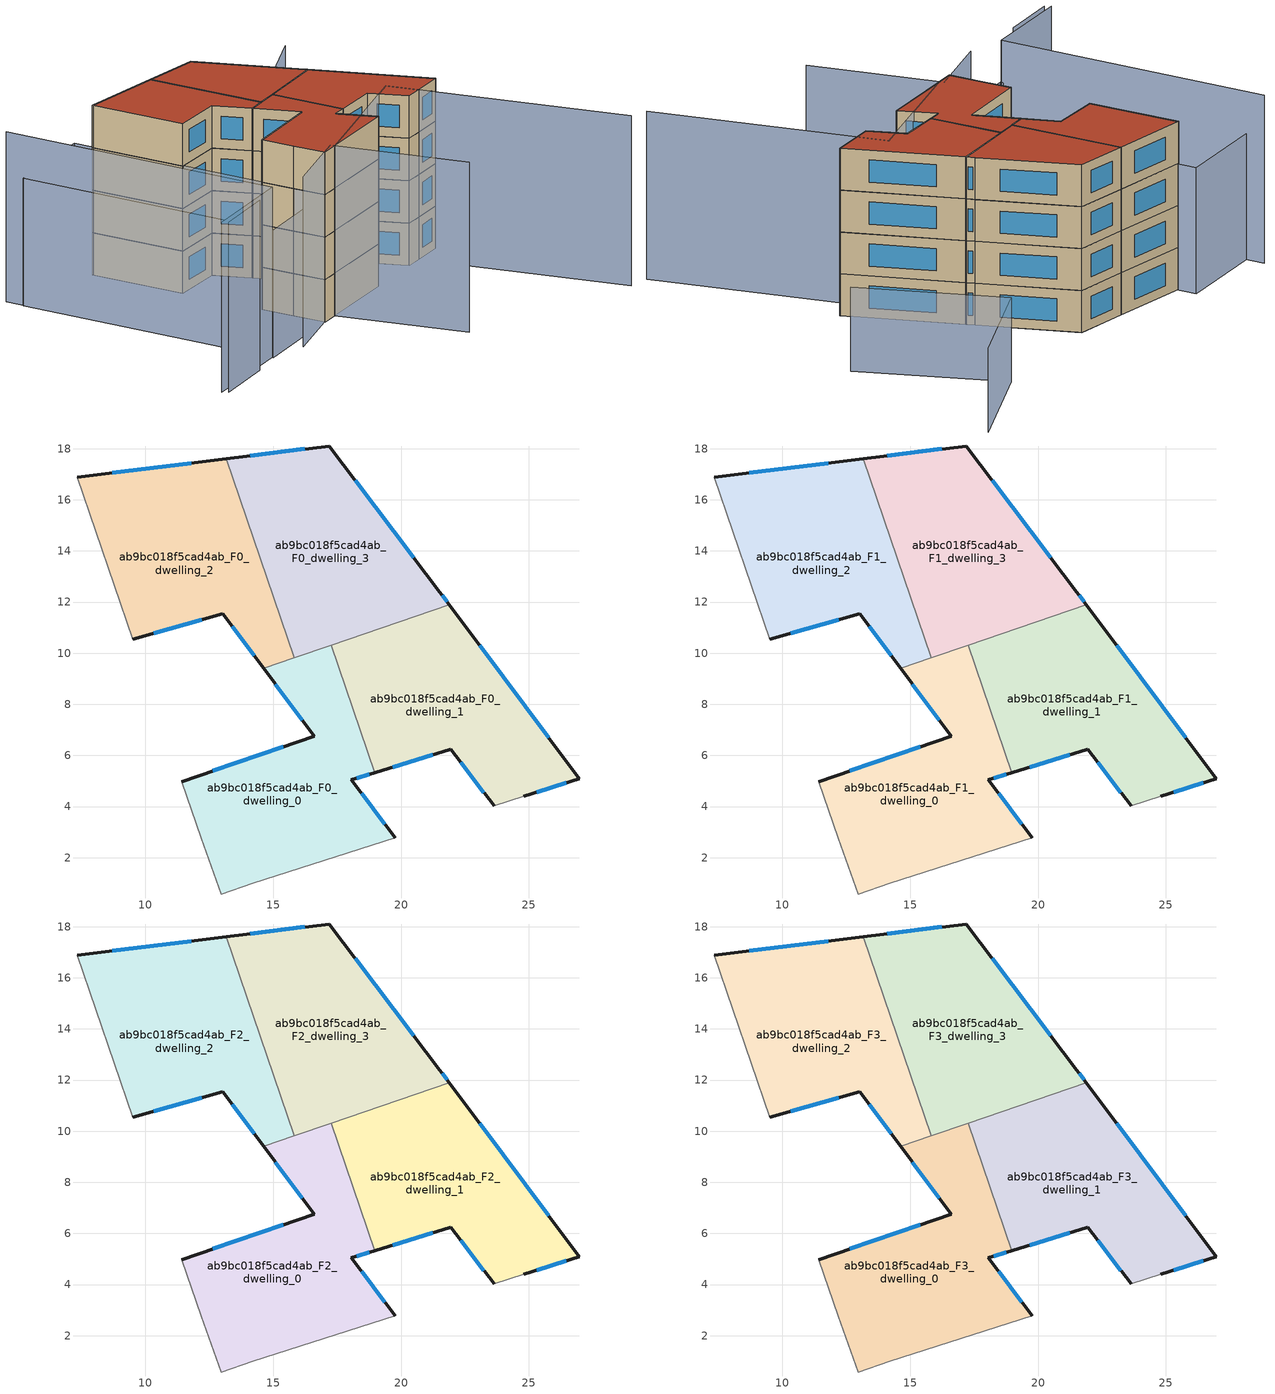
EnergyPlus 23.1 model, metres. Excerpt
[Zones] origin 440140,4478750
ab9bc018f5cad4ab_F0_dwelling_0
 floor ground (EU_floor_Construction): 19.77,2.79 18.05,5.04 18.98,5.33 17.27,10.32 14.62,9.41 16.6,6.76 11.41,4.98 12.19,2.76 12.97,0.58 14.2,0.99 z0
 wall outside (EU_wall_Construction): 11.41,4.98 16.6,6.76 14.62,9.41 / 18.98,5.33 18.05,5.04 19.77,2.79 z0:3
 wall adiabatic (EU_wall_Construction): 19.77,2.79 14.2,0.99 12.97,0.58 12.19,2.76 11.41,4.98 z0:3
 wall to ab9bc018f5cad4ab_F0_dwelling_1 (EU_wall_Construction): 17.27,10.32 18.98,5.33 z0:3
 wall to ab9bc018f5cad4ab_F0_dwelling_3 (EU_wall_Construction): 15.82,9.82 17.27,10.32 z0:3
 wall to ab9bc018f5cad4ab_F0_dwelling_2 (EU_wall_Construction): 14.62,9.41 15.82,9.82 z0:3
 window (EU_Window_Construction): 12.63,5.39 15.39,6.34 / 16.14,7.38 15.09,8.79 / 18.76,5.26 18.27,5.11 / 18.46,4.52 19.37,3.32 z0.7:2.3
ab9bc018f5cad4ab_F0_dwelling_1
 floor ground (EU_floor_Construction): 26.98,5.1 21.89,11.9 17.27,10.32 18.98,5.33 21.94,6.25 23.64,4.02 24.81,4.4 z0
 wall outside (EU_wall_Construction): 21.89,11.9 26.98,5.1 24.81,4.4 / 23.64,4.02 21.94,6.25 18.98,5.33 z0:3
 wall adiabatic (EU_wall_Construction): 24.81,4.4 23.64,4.02 z0:3
 wall to ab9bc018f5cad4ab_F0_dwelling_3 (EU_wall_Construction): 17.27,10.32 21.89,11.9 z0:3
 window (EU_Window_Construction): 21.25,6.03 19.67,5.55 / 23.08,10.31 25.78,6.69 / 26.47,4.93 25.32,4.57 / 23.24,4.54 22.34,5.73 z0.7:2.3
ab9bc018f5cad4ab_F0_dwelling_2
 floor ground (EU_floor_Construction): 15.83,9.82 13.16,17.61 7.33,16.89 9.5,10.55 13.03,11.55 14.62,9.41 z0
 wall outside (EU_wall_Construction): 7.33,16.89 13.16,17.61 / 14.62,9.41 13.03,11.55 9.5,10.55 z0:3
 wall adiabatic (EU_wall_Construction): 9.5,10.55 7.33,16.89 z0:3
 wall to ab9bc018f5cad4ab_F0_dwelling_3 (EU_wall_Construction): 13.16,17.61 15.83,9.82 z0:3
 window (EU_Window_Construction): 8.69,17.06 11.79,17.44 / 14.25,9.91 13.4,11.05 / 12.2,11.31 10.33,10.79 z0.7:2.3
ab9bc018f5cad4ab_F0_dwelling_3
 floor ground (EU_floor_Construction): 21.89,11.9 21.52,12.39 17.18,18.11 13.16,17.61 15.83,9.82 z0
 wall outside (EU_wall_Construction): 13.16,17.61 17.18,18.11 21.52,12.39 21.89,11.9 z0:3
 window (EU_Window_Construction): 14.1,17.72 16.24,17.99 / 18.2,16.77 20.51,13.73 / 21.61,12.27 21.8,12.01 z0.7:2.3
ab9bc018f5cad4ab_F1_dwelling_0
 floor to ab9bc018f5cad4ab_F0_dwelling_0 (EU_floor_Construction): 19.77,2.79 18.05,5.04 18.98,5.33 17.27,10.32 14.62,9.41 16.6,6.76 11.41,4.98 12.19,2.76 12.97,0.58 14.2,0.99 z3
 wall outside (EU_wall_Construction): 11.41,4.98 16.6,6.76 14.62,9.41 / 18.98,5.33 18.05,5.04 19.77,2.79 z3:6
 wall adiabatic (EU_wall_Construction): 19.77,2.79 14.2,0.99 12.97,0.58 12.19,2.76 11.41,4.98 z3:6
 wall to ab9bc018f5cad4ab_F1_dwelling_1 (EU_wall_Construction): 17.27,10.32 18.98,5.33 z3:6
 wall to ab9bc018f5cad4ab_F1_dwelling_3 (EU_wall_Construction): 15.82,9.82 17.27,10.32 z3:6
 wall to ab9bc018f5cad4ab_F1_dwelling_2 (EU_wall_Construction): 14.62,9.41 15.82,9.82 z3:6
 window (EU_Window_Construction): 12.63,5.39 15.39,6.34 / 16.14,7.38 15.09,8.79 / 18.76,5.26 18.27,5.11 / 18.46,4.52 19.37,3.32 z3.7:5.3
ab9bc018f5cad4ab_F1_dwelling_1
 floor to ab9bc018f5cad4ab_F0_dwelling_1 (EU_floor_Construction): 26.98,5.1 21.89,11.9 17.27,10.32 18.98,5.33 21.94,6.25 23.64,4.02 24.81,4.4 z3
 wall outside (EU_wall_Construction): 21.89,11.9 26.98,5.1 24.81,4.4 / 23.64,4.02 21.94,6.25 18.98,5.33 z3:6
 wall adiabatic (EU_wall_Construction): 24.81,4.4 23.64,4.02 z3:6
 wall to ab9bc018f5cad4ab_F1_dwelling_3 (EU_wall_Construction): 17.27,10.32 21.89,11.9 z3:6
 window (EU_Window_Construction): 21.25,6.03 19.67,5.55 / 23.08,10.31 25.78,6.69 / 26.47,4.93 25.32,4.57 / 23.24,4.54 22.34,5.73 z3.7:5.3
ab9bc018f5cad4ab_F1_dwelling_2
 floor to ab9bc018f5cad4ab_F0_dwelling_2 (EU_floor_Construction): 15.83,9.82 13.16,17.61 7.33,16.89 9.5,10.55 13.03,11.55 14.62,9.41 z3
 wall outside (EU_wall_Construction): 7.33,16.89 13.16,17.61 / 14.62,9.41 13.03,11.55 9.5,10.55 z3:6
 wall adiabatic (EU_wall_Construction): 9.5,10.55 7.33,16.89 z3:6
 wall to ab9bc018f5cad4ab_F1_dwelling_3 (EU_wall_Construction): 13.16,17.61 15.83,9.82 z3:6
 window (EU_Window_Construction): 8.69,17.06 11.79,17.44 / 14.25,9.91 13.4,11.05 / 12.2,11.31 10.33,10.79 z3.7:5.3
ab9bc018f5cad4ab_F1_dwelling_3
 floor to ab9bc018f5cad4ab_F0_dwelling_3 (EU_floor_Construction): 21.89,11.9 21.52,12.39 17.18,18.11 13.16,17.61 15.83,9.82 z3
 wall outside (EU_wall_Construction): 13.16,17.61 17.18,18.11 21.52,12.39 21.89,11.9 z3:6
 window (EU_Window_Construction): 14.1,17.72 16.24,17.99 / 18.2,16.77 20.51,13.73 / 21.61,12.27 21.8,12.01 z3.7:5.3
ab9bc018f5cad4ab_F2_dwelling_0
 floor to ab9bc018f5cad4ab_F1_dwelling_0 (EU_floor_Construction): 19.77,2.79 18.05,5.04 18.98,5.33 17.27,10.32 14.62,9.41 16.6,6.76 11.41,4.98 12.19,2.76 12.97,0.58 14.2,0.99 z6
 wall outside (EU_wall_Construction): 11.41,4.98 16.6,6.76 14.62,9.41 / 18.98,5.33 18.05,5.04 19.77,2.79 z6:9
 wall adiabatic (EU_wall_Construction): 19.77,2.79 14.2,0.99 12.97,0.58 12.19,2.76 11.41,4.98 z6:9
 wall to ab9bc018f5cad4ab_F2_dwelling_1 (EU_wall_Construction): 17.27,10.32 18.98,5.33 z6:9
 wall to ab9bc018f5cad4ab_F2_dwelling_3 (EU_wall_Construction): 15.82,9.82 17.27,10.32 z6:9
 wall to ab9bc018f5cad4ab_F2_dwelling_2 (EU_wall_Construction): 14.62,9.41 15.82,9.82 z6:9
 window (EU_Window_Construction): 12.63,5.39 15.39,6.34 / 16.14,7.38 15.09,8.79 / 18.76,5.26 18.27,5.11 / 18.46,4.52 19.37,3.32 z6.7:8.3
ab9bc018f5cad4ab_F2_dwelling_1
 floor to ab9bc018f5cad4ab_F1_dwelling_1 (EU_floor_Construction): 26.98,5.1 21.89,11.9 17.27,10.32 18.98,5.33 21.94,6.25 23.64,4.02 24.81,4.4 z6
 wall outside (EU_wall_Construction): 21.89,11.9 26.98,5.1 24.81,4.4 / 23.64,4.02 21.94,6.25 18.98,5.33 z6:9
 wall adiabatic (EU_wall_Construction): 24.81,4.4 23.64,4.02 z6:9
 wall to ab9bc018f5cad4ab_F2_dwelling_3 (EU_wall_Construction): 17.27,10.32 21.89,11.9 z6:9
 window (EU_Window_Construction): 21.25,6.03 19.67,5.55 / 23.08,10.31 25.78,6.69 / 26.47,4.93 25.32,4.57 / 23.24,4.54 22.34,5.73 z6.7:8.3
ab9bc018f5cad4ab_F2_dwelling_2
 floor to ab9bc018f5cad4ab_F1_dwelling_2 (EU_floor_Construction): 15.83,9.82 13.16,17.61 7.33,16.89 9.5,10.55 13.03,11.55 14.62,9.41 z6
 wall outside (EU_wall_Construction): 7.33,16.89 13.16,17.61 / 14.62,9.41 13.03,11.55 9.5,10.55 z6:9
 wall adiabatic (EU_wall_Construction): 9.5,10.55 7.33,16.89 z6:9
 wall to ab9bc018f5cad4ab_F2_dwelling_3 (EU_wall_Construction): 13.16,17.61 15.83,9.82 z6:9
 window (EU_Window_Construction): 8.69,17.06 11.79,17.44 / 14.25,9.91 13.4,11.05 / 12.2,11.31 10.33,10.79 z6.7:8.3
ab9bc018f5cad4ab_F2_dwelling_3
 floor to ab9bc018f5cad4ab_F1_dwelling_3 (EU_floor_Construction): 21.89,11.9 21.52,12.39 17.18,18.11 13.16,17.61 15.83,9.82 z6
 wall outside (EU_wall_Construction): 13.16,17.61 17.18,18.11 21.52,12.39 21.89,11.9 z6:9
 window (EU_Window_Construction): 14.1,17.72 16.24,17.99 / 18.2,16.77 20.51,13.73 / 21.61,12.27 21.8,12.01 z6.7:8.3
ab9bc018f5cad4ab_F3_dwelling_0
 floor to ab9bc018f5cad4ab_F2_dwelling_0 (EU_floor_Construction): 19.77,2.79 18.05,5.04 18.98,5.33 17.27,10.32 14.62,9.41 16.6,6.76 11.41,4.98 12.19,2.76 12.97,0.58 14.2,0.99 z9
 wall outside (EU_wall_Construction): 11.41,4.98 16.6,6.76 14.62,9.41 / 18.98,5.33 18.05,5.04 19.77,2.79 z9:12
 wall adiabatic (EU_wall_Construction): 19.77,2.79 14.2,0.99 12.97,0.58 12.19,2.76 11.41,4.98 z9:12
 wall to ab9bc018f5cad4ab_F3_dwelling_1 (EU_wall_Construction): 17.27,10.32 18.98,5.33 z9:12
 wall to ab9bc018f5cad4ab_F3_dwelling_3 (EU_wall_Construction): 15.82,9.82 17.27,10.32 z9:12
 wall to ab9bc018f5cad4ab_F3_dwelling_2 (EU_wall_Construction): 14.62,9.41 15.82,9.82 z9:12
 window (EU_Window_Construction): 12.63,5.39 15.39,6.34 / 16.14,7.38 15.09,8.79 / 18.76,5.26 18.27,5.11 / 18.46,4.52 19.37,3.32 z9.7:11.3
 roof outside (EU_roof_Construction): 17.27,10.32 18.98,5.33 18.05,5.04 19.77,2.79 14.2,0.99 12.97,0.58 12.19,2.76 11.41,4.98 16.6,6.76 14.62,9.41 z12
ab9bc018f5cad4ab_F3_dwelling_1
 floor to ab9bc018f5cad4ab_F2_dwelling_1 (EU_floor_Construction): 26.98,5.1 21.89,11.9 17.27,10.32 18.98,5.33 21.94,6.25 23.64,4.02 24.81,4.4 z9
 wall outside (EU_wall_Construction): 21.89,11.9 26.98,5.1 24.81,4.4 / 23.64,4.02 21.94,6.25 18.98,5.33 z9:12
 wall adiabatic (EU_wall_Construction): 24.81,4.4 23.64,4.02 z9:12
 wall to ab9bc018f5cad4ab_F3_dwelling_3 (EU_wall_Construction): 17.27,10.32 21.89,11.9 z9:12
 window (EU_Window_Construction): 21.25,6.03 19.67,5.55 / 23.08,10.31 25.78,6.69 / 26.47,4.93 25.32,4.57 / 23.24,4.54 22.34,5.73 z9.7:11.3
 roof outside (EU_roof_Construction): 21.89,11.9 26.98,5.1 24.81,4.4 23.64,4.02 21.94,6.25 18.98,5.33 17.27,10.32 z12
ab9bc018f5cad4ab_F3_dwelling_2
 floor to ab9bc018f5cad4ab_F2_dwelling_2 (EU_floor_Construction): 15.83,9.82 13.16,17.61 7.33,16.89 9.5,10.55 13.03,11.55 14.62,9.41 z9
 wall outside (EU_wall_Construction): 7.33,16.89 13.16,17.61 / 14.62,9.41 13.03,11.55 9.5,10.55 z9:12
 wall adiabatic (EU_wall_Construction): 9.5,10.55 7.33,16.89 z9:12
 wall to ab9bc018f5cad4ab_F3_dwelling_3 (EU_wall_Construction): 13.16,17.61 15.83,9.82 z9:12
 window (EU_Window_Construction): 8.69,17.06 11.79,17.44 / 14.25,9.91 13.4,11.05 / 12.2,11.31 10.33,10.79 z9.7:11.3
 roof outside (EU_roof_Construction): 13.16,17.61 15.83,9.82 14.62,9.41 13.03,11.55 9.5,10.55 7.33,16.89 z12
ab9bc018f5cad4ab_F3_dwelling_3
 floor to ab9bc018f5cad4ab_F2_dwelling_3 (EU_floor_Construction): 21.89,11.9 21.52,12.39 17.18,18.11 13.16,17.61 15.83,9.82 z9
 wall outside (EU_wall_Construction): 13.16,17.61 17.18,18.11 21.52,12.39 21.89,11.9 z9:12
 window (EU_Window_Construction): 14.1,17.72 16.24,17.99 / 18.2,16.77 20.51,13.73 / 21.61,12.27 21.8,12.01 z9.7:11.3
 roof outside (EU_roof_Construction): 17.18,18.11 21.52,12.39 21.89,11.9 15.83,9.82 13.16,17.61 z12
shading: 0.15,-4.03 4.22,-2.62 / 9.08,-1.52 14.06,1.27 / 14.06,1.27 18.75,-7.07 / 14.2,0.99 23.71,6.35 / 23.71,6.35 31.97,-8.31 / 0.05,17.33 6.32,-1.53 / 6.32,-1.53 -0.17,-3.69 z0:12; 6.34,-1.59 0.42,16.05 / 0.42,16.05 6.99,18.25 / 6.99,18.25 12.91,0.62 / 12.91,0.62 6.34,-1.59 z0:9; 32.99,12.7 26.44,21.26 / 26.44,21.26 33.55,26.7 z0:6
[Building]
EU S2 Campaign: North Axis=0; Terrain=City; Solar Distribution=FullExterior
[Site:Location]
Madrid: Latitude=40.5; Longitude=-3.5; Time Zone=1; Elevation=609
[SizingPeriod:WeatherFileDays]
AnnualSizingPeriod: Begin Month=1; Begin Day of Month=1; End Month=12; End Day of Month=31; Day of Week for Start Day=Monday; Use Weather File Daylight Saving Period=No; Use Weather File Rain and Snow Indicators=No
[MATERIAL]
EU_InternalMass_Material: Roughness=MediumRough; Thickness=0.1; Conductivity=1; Density=1800; Specific Heat=900; Thermal Absorptance=0.9; Solar Absorptance=0.7; Visible Absorptance=0.7
[MATERIAL:NOMASS] Roughness=MediumRough; Thermal Absorptance=0.9; Solar Absorptance=0.7; Visible Absorptance=0.7
Name | Thermal Resistance
EU_wall_NoMass | 0.419739
EU_roof_NoMass | 0.352165
EU_floor_NoMass | 0.608284
[WINDOWMATERIAL:SIMPLEGLAZINGSYSTEM]
EU_Window_SimpleGlazing: UFactor=4.8352; Solar Heat Gain Coefficient=0.85; Visible Transmittance=0.85
[CONSTRUCTION]
EU_wall_Construction: EU_wall_NoMass
EU_roof_Construction: EU_roof_NoMass
EU_floor_Construction: EU_floor_NoMass
EU_InternalMass_Construction: EU_InternalMass_Material
EU_Window_Construction: EU_Window_SimpleGlazing
[ZONE] Type=1; Multiplier=1; Ceiling Height=autocalculate; Floor Area=autocalculate; Part of Total Floor Area=Yes
Name | Volume
ab9bc018f5cad4ab_F0_dwelling_0; ab9bc018f5cad4ab_F1_dwelling_0; ab9bc018f5cad4ab_F2_dwelling_0; ab9bc018f5cad4ab_F3_dwelling_0 | 120.185
ab9bc018f5cad4ab_F0_dwelling_1; ab9bc018f5cad4ab_F1_dwelling_1; ab9bc018f5cad4ab_F2_dwelling_1; ab9bc018f5cad4ab_F3_dwelling_1 | 120.181
ab9bc018f5cad4ab_F0_dwelling_2; ab9bc018f5cad4ab_F1_dwelling_2; ab9bc018f5cad4ab_F2_dwelling_2; ab9bc018f5cad4ab_F3_dwelling_2 | 120.184
ab9bc018f5cad4ab_F0_dwelling_3; ab9bc018f5cad4ab_F1_dwelling_3; ab9bc018f5cad4ab_F2_dwelling_3; ab9bc018f5cad4ab_F3_dwelling_3 | 120.191
[INTERNALMASS] Construction=EU_InternalMass_Construction
Name | Zone or ZoneList | Surface Area
ab9bc018f5cad4ab_F0_dwelling_0_EU_InternalMass | ab9bc018f5cad4ab_F0_dwelling_0 | 40.0618
ab9bc018f5cad4ab_F0_dwelling_1_EU_InternalMass | ab9bc018f5cad4ab_F0_dwelling_1 | 40.0604
ab9bc018f5cad4ab_F0_dwelling_2_EU_InternalMass | ab9bc018f5cad4ab_F0_dwelling_2 | 40.0616
ab9bc018f5cad4ab_F0_dwelling_3_EU_InternalMass | ab9bc018f5cad4ab_F0_dwelling_3 | 40.0639
ab9bc018f5cad4ab_F1_dwelling_0_EU_InternalMass | ab9bc018f5cad4ab_F1_dwelling_0 | 40.0618
ab9bc018f5cad4ab_F1_dwelling_1_EU_InternalMass | ab9bc018f5cad4ab_F1_dwelling_1 | 40.0604
ab9bc018f5cad4ab_F1_dwelling_2_EU_InternalMass | ab9bc018f5cad4ab_F1_dwelling_2 | 40.0616
ab9bc018f5cad4ab_F1_dwelling_3_EU_InternalMass | ab9bc018f5cad4ab_F1_dwelling_3 | 40.0639
ab9bc018f5cad4ab_F2_dwelling_0_EU_InternalMass | ab9bc018f5cad4ab_F2_dwelling_0 | 40.0618
ab9bc018f5cad4ab_F2_dwelling_1_EU_InternalMass | ab9bc018f5cad4ab_F2_dwelling_1 | 40.0604
ab9bc018f5cad4ab_F2_dwelling_2_EU_InternalMass | ab9bc018f5cad4ab_F2_dwelling_2 | 40.0616
ab9bc018f5cad4ab_F2_dwelling_3_EU_InternalMass | ab9bc018f5cad4ab_F2_dwelling_3 | 40.0639
ab9bc018f5cad4ab_F3_dwelling_0_EU_InternalMass | ab9bc018f5cad4ab_F3_dwelling_0 | 40.0618
ab9bc018f5cad4ab_F3_dwelling_1_EU_InternalMass | ab9bc018f5cad4ab_F3_dwelling_1 | 40.0604
ab9bc018f5cad4ab_F3_dwelling_2_EU_InternalMass | ab9bc018f5cad4ab_F3_dwelling_2 | 40.0616
ab9bc018f5cad4ab_F3_dwelling_3_EU_InternalMass | ab9bc018f5cad4ab_F3_dwelling_3 | 40.0639
[OTHEREQUIPMENT] Fuel Type=Electricity; Design Level Calculation Method=Watts/Area; Power per Zone Floor Area=1; Fraction Latent=0; Fraction Radiant=0; Fraction Lost=0; Carbon Dioxide Generation Rate=0; EndUse Subcategory=EU_Step8_InternalGains
Name | Zone or ZoneList or Space or SpaceList | Schedule
EU_Step8_InternalGain_ab9bc018f5cad4ab_F0_dwelling_0_f000 | ab9bc018f5cad4ab_F0_dwelling_0 | EU_Step8_GainSchedule_ab9bc018f5cad4ab_F0_dwelling_0_f000
EU_Step8_InternalGain_ab9bc018f5cad4ab_F0_dwelling_1_f000 | ab9bc018f5cad4ab_F0_dwelling_1 | EU_Step8_GainSchedule_ab9bc018f5cad4ab_F0_dwelling_1_f000
EU_Step8_InternalGain_ab9bc018f5cad4ab_F0_dwelling_2_f000 | ab9bc018f5cad4ab_F0_dwelling_2 | EU_Step8_GainSchedule_ab9bc018f5cad4ab_F0_dwelling_2_f000
EU_Step8_InternalGain_ab9bc018f5cad4ab_F0_dwelling_3_f000 | ab9bc018f5cad4ab_F0_dwelling_3 | EU_Step8_GainSchedule_ab9bc018f5cad4ab_F0_dwelling_3_f000
EU_Step8_InternalGain_ab9bc018f5cad4ab_F1_dwelling_0_f000 | ab9bc018f5cad4ab_F1_dwelling_0 | EU_Step8_GainSchedule_ab9bc018f5cad4ab_F1_dwelling_0_f000
EU_Step8_InternalGain_ab9bc018f5cad4ab_F1_dwelling_1_f000 | ab9bc018f5cad4ab_F1_dwelling_1 | EU_Step8_GainSchedule_ab9bc018f5cad4ab_F1_dwelling_1_f000
EU_Step8_InternalGain_ab9bc018f5cad4ab_F1_dwelling_2_f000 | ab9bc018f5cad4ab_F1_dwelling_2 | EU_Step8_GainSchedule_ab9bc018f5cad4ab_F1_dwelling_2_f000
EU_Step8_InternalGain_ab9bc018f5cad4ab_F1_dwelling_3_f000 | ab9bc018f5cad4ab_F1_dwelling_3 | EU_Step8_GainSchedule_ab9bc018f5cad4ab_F1_dwelling_3_f000
EU_Step8_InternalGain_ab9bc018f5cad4ab_F2_dwelling_0_f000 | ab9bc018f5cad4ab_F2_dwelling_0 | EU_Step8_GainSchedule_ab9bc018f5cad4ab_F2_dwelling_0_f000
EU_Step8_InternalGain_ab9bc018f5cad4ab_F2_dwelling_1_f000 | ab9bc018f5cad4ab_F2_dwelling_1 | EU_Step8_GainSchedule_ab9bc018f5cad4ab_F2_dwelling_1_f000
EU_Step8_InternalGain_ab9bc018f5cad4ab_F2_dwelling_2_f000 | ab9bc018f5cad4ab_F2_dwelling_2 | EU_Step8_GainSchedule_ab9bc018f5cad4ab_F2_dwelling_2_f000
EU_Step8_InternalGain_ab9bc018f5cad4ab_F2_dwelling_3_f000 | ab9bc018f5cad4ab_F2_dwelling_3 | EU_Step8_GainSchedule_ab9bc018f5cad4ab_F2_dwelling_3_f000
EU_Step8_InternalGain_ab9bc018f5cad4ab_F3_dwelling_0_f000 | ab9bc018f5cad4ab_F3_dwelling_0 | EU_Step8_GainSchedule_ab9bc018f5cad4ab_F3_dwelling_0_f000
EU_Step8_InternalGain_ab9bc018f5cad4ab_F3_dwelling_1_f000 | ab9bc018f5cad4ab_F3_dwelling_1 | EU_Step8_GainSchedule_ab9bc018f5cad4ab_F3_dwelling_1_f000
EU_Step8_InternalGain_ab9bc018f5cad4ab_F3_dwelling_2_f000 | ab9bc018f5cad4ab_F3_dwelling_2 | EU_Step8_GainSchedule_ab9bc018f5cad4ab_F3_dwelling_2_f000
EU_Step8_InternalGain_ab9bc018f5cad4ab_F3_dwelling_3_f000 | ab9bc018f5cad4ab_F3_dwelling_3 | EU_Step8_GainSchedule_ab9bc018f5cad4ab_F3_dwelling_3_f000
[ZONEVENTILATION:DESIGNFLOWRATE] Schedule=EU_AlwaysOn; Design Flow Rate Calculation Method=AirChanges/Hour; Air Changes per Hour=0.703302; Ventilation Type=Natural; Fan Pressure Rise=0; Fan Total Efficiency=1; Constant Term Coefficient=1; Temperature Term Coefficient=0; Velocity Term Coefficient=0; Velocity Squared Term Coefficient=0; Minimum Indoor Temperature=-100; Maximum Indoor Temperature=100; Delta Temperature=-100; Minimum Outdoor Temperature=-100; Maximum Outdoor Temperature=100; Maximum Wind Speed=40
Name | Zone or ZoneList or Space or SpaceList
EU_ConstantAir_ab9bc018f5cad4ab_F0_dwelling_0 | ab9bc018f5cad4ab_F0_dwelling_0
EU_ConstantAir_ab9bc018f5cad4ab_F0_dwelling_1 | ab9bc018f5cad4ab_F0_dwelling_1
EU_ConstantAir_ab9bc018f5cad4ab_F0_dwelling_2 | ab9bc018f5cad4ab_F0_dwelling_2
EU_ConstantAir_ab9bc018f5cad4ab_F0_dwelling_3 | ab9bc018f5cad4ab_F0_dwelling_3
EU_ConstantAir_ab9bc018f5cad4ab_F1_dwelling_0 | ab9bc018f5cad4ab_F1_dwelling_0
EU_ConstantAir_ab9bc018f5cad4ab_F1_dwelling_1 | ab9bc018f5cad4ab_F1_dwelling_1
EU_ConstantAir_ab9bc018f5cad4ab_F1_dwelling_2 | ab9bc018f5cad4ab_F1_dwelling_2
EU_ConstantAir_ab9bc018f5cad4ab_F1_dwelling_3 | ab9bc018f5cad4ab_F1_dwelling_3
EU_ConstantAir_ab9bc018f5cad4ab_F2_dwelling_0 | ab9bc018f5cad4ab_F2_dwelling_0
EU_ConstantAir_ab9bc018f5cad4ab_F2_dwelling_1 | ab9bc018f5cad4ab_F2_dwelling_1
EU_ConstantAir_ab9bc018f5cad4ab_F2_dwelling_2 | ab9bc018f5cad4ab_F2_dwelling_2
EU_ConstantAir_ab9bc018f5cad4ab_F2_dwelling_3 | ab9bc018f5cad4ab_F2_dwelling_3
EU_ConstantAir_ab9bc018f5cad4ab_F3_dwelling_0 | ab9bc018f5cad4ab_F3_dwelling_0
EU_ConstantAir_ab9bc018f5cad4ab_F3_dwelling_1 | ab9bc018f5cad4ab_F3_dwelling_1
EU_ConstantAir_ab9bc018f5cad4ab_F3_dwelling_2 | ab9bc018f5cad4ab_F3_dwelling_2
EU_ConstantAir_ab9bc018f5cad4ab_F3_dwelling_3 | ab9bc018f5cad4ab_F3_dwelling_3
[HVACTEMPLATE:THERMOSTAT] Constant Heating Setpoint=20; Constant Cooling Setpoint=50
EU_HeatOnly_ab9bc018f5cad4ab_F0_dwelling_0; EU_HeatOnly_ab9bc018f5cad4ab_F0_dwelling_1; EU_HeatOnly_ab9bc018f5cad4ab_F0_dwelling_2; EU_HeatOnly_ab9bc018f5cad4ab_F0_dwelling_3; EU_HeatOnly_ab9bc018f5cad4ab_F1_dwelling_0; EU_HeatOnly_ab9bc018f5cad4ab_F1_dwelling_1; EU_HeatOnly_ab9bc018f5cad4ab_F1_dwelling_2; EU_HeatOnly_ab9bc018f5cad4ab_F1_dwelling_3; EU_HeatOnly_ab9bc018f5cad4ab_F2_dwelling_0; EU_HeatOnly_ab9bc018f5cad4ab_F2_dwelling_1; EU_HeatOnly_ab9bc018f5cad4ab_F2_dwelling_2; EU_HeatOnly_ab9bc018f5cad4ab_F2_dwelling_3; EU_HeatOnly_ab9bc018f5cad4ab_F3_dwelling_0; EU_HeatOnly_ab9bc018f5cad4ab_F3_dwelling_1; EU_HeatOnly_ab9bc018f5cad4ab_F3_dwelling_2; EU_HeatOnly_ab9bc018f5cad4ab_F3_dwelling_3
[HVACTEMPLATE:ZONE:IDEALLOADSAIRSYSTEM] System Availability Schedule=EU_AlwaysOn; Maximum Heating Supply Air Temperature=50; Minimum Cooling Supply Air Temperature=13; Maximum Heating Supply Air Humidity Ratio=0.0156; Minimum Cooling Supply Air Humidity Ratio=0.0077; Heating Limit=NoLimit; Cooling Limit=NoLimit; Heating Availability Schedule=EU_AlwaysOn; Cooling Availability Schedule=EU_CoolingOff; Dehumidification Control Type=ConstantSensibleHeatRatio; Cooling Sensible Heat Ratio=0.7; Dehumidification Setpoint=60; Humidification Control Type=None; Humidification Setpoint=30; Outdoor Air Method=None; Outdoor Air Flow Rate per Person=0.00944; Outdoor Air Flow Rate per Zone Floor Area=0; Outdoor Air Flow Rate per Zone=0; Demand Controlled Ventilation Type=None; Outdoor Air Economizer Type=NoEconomizer; Heat Recovery Type=None; Sensible Heat Recovery Effectiveness=0.7; Latent Heat Recovery Effectiveness=0.65
Name | Template Thermostat
ab9bc018f5cad4ab_F0_dwelling_0 | EU_HeatOnly_ab9bc018f5cad4ab_F0_dwelling_0
ab9bc018f5cad4ab_F0_dwelling_1 | EU_HeatOnly_ab9bc018f5cad4ab_F0_dwelling_1
ab9bc018f5cad4ab_F0_dwelling_2 | EU_HeatOnly_ab9bc018f5cad4ab_F0_dwelling_2
ab9bc018f5cad4ab_F0_dwelling_3 | EU_HeatOnly_ab9bc018f5cad4ab_F0_dwelling_3
ab9bc018f5cad4ab_F1_dwelling_0 | EU_HeatOnly_ab9bc018f5cad4ab_F1_dwelling_0
ab9bc018f5cad4ab_F1_dwelling_1 | EU_HeatOnly_ab9bc018f5cad4ab_F1_dwelling_1
ab9bc018f5cad4ab_F1_dwelling_2 | EU_HeatOnly_ab9bc018f5cad4ab_F1_dwelling_2
ab9bc018f5cad4ab_F1_dwelling_3 | EU_HeatOnly_ab9bc018f5cad4ab_F1_dwelling_3
ab9bc018f5cad4ab_F2_dwelling_0 | EU_HeatOnly_ab9bc018f5cad4ab_F2_dwelling_0
ab9bc018f5cad4ab_F2_dwelling_1 | EU_HeatOnly_ab9bc018f5cad4ab_F2_dwelling_1
ab9bc018f5cad4ab_F2_dwelling_2 | EU_HeatOnly_ab9bc018f5cad4ab_F2_dwelling_2
ab9bc018f5cad4ab_F2_dwelling_3 | EU_HeatOnly_ab9bc018f5cad4ab_F2_dwelling_3
ab9bc018f5cad4ab_F3_dwelling_0 | EU_HeatOnly_ab9bc018f5cad4ab_F3_dwelling_0
ab9bc018f5cad4ab_F3_dwelling_1 | EU_HeatOnly_ab9bc018f5cad4ab_F3_dwelling_1
ab9bc018f5cad4ab_F3_dwelling_2 | EU_HeatOnly_ab9bc018f5cad4ab_F3_dwelling_2
ab9bc018f5cad4ab_F3_dwelling_3 | EU_HeatOnly_ab9bc018f5cad4ab_F3_dwelling_3
[SIZING:ZONE] Zone Cooling Design Supply Air Temperature Input Method=SupplyAirTemperature; Zone Cooling Design Supply Air Temperature=13; Zone Heating Design Supply Air Temperature Input Method=SupplyAirTemperature; Zone Heating Design Supply Air Temperature=50; Zone Cooling Design Supply Air Humidity Ratio=0.008; Zone Heating Design Supply Air Humidity Ratio=0.008; Cooling Design Air Flow Method=DesignDay; Cooling Design Air Flow Rate=0; Cooling Minimum Air Flow per Zone Floor Area=0.000762; Cooling Minimum Air Flow=0; Cooling Minimum Air Flow Fraction=0.2; Heating Design Air Flow Method=DesignDay; Heating Design Air Flow Rate=0; Heating Maximum Air Flow per Zone Floor Area=0.002032; Heating Maximum Air Flow=0.141576; Heating Maximum Air Flow Fraction=0.3; Account for Dedicated Outdoor Air System=No; Dedicated Outdoor Air System Control Strategy=NeutralSupplyAir; Dedicated Outdoor Air Low Setpoint Temperature for Design=autosize; Dedicated Outdoor Air High Setpoint Temperature for Design=autosize; Zone Load Sizing Method=Sensible Load Only No Latent Load; Zone Latent Cooling Design Supply Air Humidity Ratio Input Method=HumidityRatioDifference; Zone Cooling Design Supply Air Humidity Ratio Difference=0.005; Zone Latent Heating Design Supply Air Humidity Ratio Input Method=HumidityRatioDifference; Zone Humidification Design Supply Air Humidity Ratio Difference=0.005
ab9bc018f5cad4ab_F0_dwelling_0; ab9bc018f5cad4ab_F0_dwelling_1; ab9bc018f5cad4ab_F0_dwelling_2; ab9bc018f5cad4ab_F0_dwelling_3; ab9bc018f5cad4ab_F1_dwelling_0; ab9bc018f5cad4ab_F1_dwelling_1; ab9bc018f5cad4ab_F1_dwelling_2; ab9bc018f5cad4ab_F1_dwelling_3; ab9bc018f5cad4ab_F2_dwelling_0; ab9bc018f5cad4ab_F2_dwelling_1; ab9bc018f5cad4ab_F2_dwelling_2; ab9bc018f5cad4ab_F2_dwelling_3; ab9bc018f5cad4ab_F3_dwelling_0; ab9bc018f5cad4ab_F3_dwelling_1; ab9bc018f5cad4ab_F3_dwelling_2; ab9bc018f5cad4ab_F3_dwelling_3
[SCHEDULE:CONSTANT]
Name | Hourly Value
EU_AlwaysOn | 1
EU_CoolingOff | 0
[SCHEDULE:FILE] Column Number=1; Rows to Skip at Top=0; Number of Hours of Data=8760; Column Separator=Comma; Interpolate to Timestep=No; Minutes per Item=60; Adjust Schedule for Daylight Savings=Yes
Name | File
EU_Step8_GainSchedule_ab9bc018f5cad4ab_F0_dwelling_0_f000 | ../../schedules/ab9bc018f5cad4ab/ab9bc018f5cad4ab_F0_dwelling_0_f000_gain.csv
EU_Step8_GainSchedule_ab9bc018f5cad4ab_F0_dwelling_1_f000 | ../../schedules/ab9bc018f5cad4ab/ab9bc018f5cad4ab_F0_dwelling_1_f000_gain.csv
EU_Step8_GainSchedule_ab9bc018f5cad4ab_F0_dwelling_2_f000 | ../../schedules/ab9bc018f5cad4ab/ab9bc018f5cad4ab_F0_dwelling_2_f000_gain.csv
EU_Step8_GainSchedule_ab9bc018f5cad4ab_F0_dwelling_3_f000 | ../../schedules/ab9bc018f5cad4ab/ab9bc018f5cad4ab_F0_dwelling_3_f000_gain.csv
EU_Step8_GainSchedule_ab9bc018f5cad4ab_F1_dwelling_0_f000 | ../../schedules/ab9bc018f5cad4ab/ab9bc018f5cad4ab_F1_dwelling_0_f000_gain.csv
EU_Step8_GainSchedule_ab9bc018f5cad4ab_F1_dwelling_1_f000 | ../../schedules/ab9bc018f5cad4ab/ab9bc018f5cad4ab_F1_dwelling_1_f000_gain.csv
EU_Step8_GainSchedule_ab9bc018f5cad4ab_F1_dwelling_2_f000 | ../../schedules/ab9bc018f5cad4ab/ab9bc018f5cad4ab_F1_dwelling_2_f000_gain.csv
EU_Step8_GainSchedule_ab9bc018f5cad4ab_F1_dwelling_3_f000 | ../../schedules/ab9bc018f5cad4ab/ab9bc018f5cad4ab_F1_dwelling_3_f000_gain.csv
EU_Step8_GainSchedule_ab9bc018f5cad4ab_F2_dwelling_0_f000 | ../../schedules/ab9bc018f5cad4ab/ab9bc018f5cad4ab_F2_dwelling_0_f000_gain.csv
EU_Step8_GainSchedule_ab9bc018f5cad4ab_F2_dwelling_1_f000 | ../../schedules/ab9bc018f5cad4ab/ab9bc018f5cad4ab_F2_dwelling_1_f000_gain.csv
EU_Step8_GainSchedule_ab9bc018f5cad4ab_F2_dwelling_2_f000 | ../../schedules/ab9bc018f5cad4ab/ab9bc018f5cad4ab_F2_dwelling_2_f000_gain.csv
EU_Step8_GainSchedule_ab9bc018f5cad4ab_F2_dwelling_3_f000 | ../../schedules/ab9bc018f5cad4ab/ab9bc018f5cad4ab_F2_dwelling_3_f000_gain.csv
EU_Step8_GainSchedule_ab9bc018f5cad4ab_F3_dwelling_0_f000 | ../../schedules/ab9bc018f5cad4ab/ab9bc018f5cad4ab_F3_dwelling_0_f000_gain.csv
EU_Step8_GainSchedule_ab9bc018f5cad4ab_F3_dwelling_1_f000 | ../../schedules/ab9bc018f5cad4ab/ab9bc018f5cad4ab_F3_dwelling_1_f000_gain.csv
EU_Step8_GainSchedule_ab9bc018f5cad4ab_F3_dwelling_2_f000 | ../../schedules/ab9bc018f5cad4ab/ab9bc018f5cad4ab_F3_dwelling_2_f000_gain.csv
EU_Step8_GainSchedule_ab9bc018f5cad4ab_F3_dwelling_3_f000 | ../../schedules/ab9bc018f5cad4ab/ab9bc018f5cad4ab_F3_dwelling_3_f000_gain.csv
